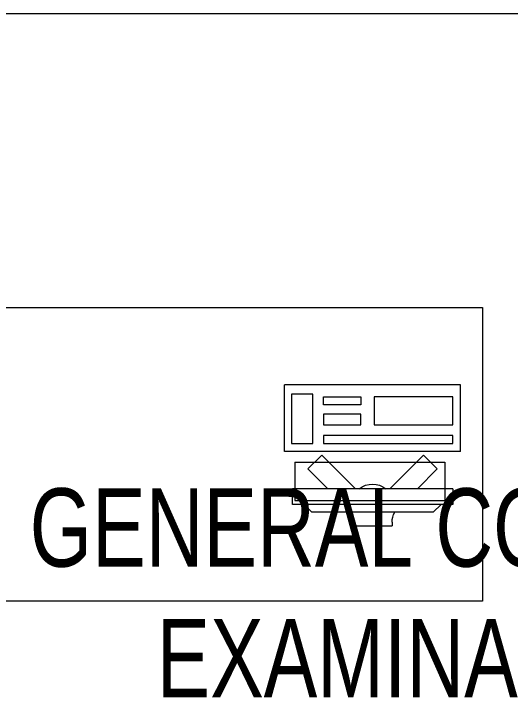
# Model space of a CAD drawing. Header units: millimetres. Extents: x -2143172 to 5255, y -610845 to 279739.
# Drawn here: x -1071212 to -1069943, y -581047 to -579298 of the extents above; entities that cross this region are included whole.
import ezdxf

# ---------------------------------------------------------------- set-up
doc = ezdxf.new("R2010")
doc.units = ezdxf.units.MM
doc.header["$LTSCALE"] = 30
doc.linetypes.add('HIDDEN', pattern=[9.525, 6.35, -3.175])
doc.layers.get('0').update_dxf_attribs({"lineweight": 5})
for name, color, linetype, lineweight in [('72_EGR_BASE_TEXT', 7, 'Continuous', 5), ('LOADING', 163, 'Continuous', 5), ('Walls', 32, 'Continuous', 5)]:
    doc.layers.add(name, color=color, linetype=linetype, lineweight=lineweight)
doc.styles.add('X3G_ENTITY_9EC9', font='swisscl.ttf', dxfattribs={"height": 0.2})

# ---------------------------------------------------------------- blocks, each defined once
blk = doc.blocks.new('ITCWLS1-P')
for p, q in [((-0.17, 0.45), (-0.17, 0)), ((-0.17, 0.45), (0, 0.45)), ((0, 0.45), (0, 0)), ((-0.2651, 0.43, 0), (-0.3051, 0.43, 0)), ((-0.3051, 0.43, 0), (-0.3051, 0.02, 0)), ((-0.2651, 0.43, 0), (-0.2651, 0.02, 0)), ((-0.1496, 0.4305), (-0.1291, 0.4305)), ((-0.1291, 0.4305), (-0.1291, 0.4089)), ((-0.3251, 0.38, 0), (-0.3051, 0.4, 0)), ((-0.3251, 0.38, 0), (-0.3251, 0.07, 0)), ((-0.3251, 0.07, 0), (-0.3051, 0.05, 0)), ((-0.3051, 0.02, 0), (-0.2651, 0.02, 0)), ((-0.17, 0), (0, 0))]:
    blk.add_line(p, q)
at = {"color": 8, "linetype": 'HIDDEN'}
for p, q in [((-0.197, 0.4094), (-0.295, 0.4094)), ((-0.295, 0.0264), (-0.295, 0.4094)), ((-0.197, 0.0264), (-0.197, 0.4094)), ((-0.197, 0.0264), (-0.295, 0.0264))]:
    blk.add_line(p, q, dxfattribs=at)
at = {"color": 1, "extrusion": (2.48281e-10, 3.18408e-10, -1)}
for p, q in [((-0.2651, 0.3395), (-0.2144, 0.3902)), ((-0.1791, 0.3548), (-0.2144, 0.3902)), ((-0.2651, 0.2688), (-0.1791, 0.3548))]:
    blk.add_line(p, q, dxfattribs=at)
at = {"color": 1}
for p, q in [((-0.3503, 0.275), (-0.3596, 0.275)), ((-0.3596, 0.175), (-0.3596, 0.275)), ((-0.3503, 0.175), (-0.3596, 0.175))]:
    blk.add_line(p, q, dxfattribs=at)
at = {"color": 1, "extrusion": (2.48281e-10, -3.18408e-10, -1)}
for p, q in [((-0.2651, 0.1812), (-0.1791, 0.0952)), ((-0.2651, 0.1105), (-0.2144, 0.0598)), ((-0.1791, 0.0952), (-0.2144, 0.0598))]:
    blk.add_line(p, q, dxfattribs=at)
blk.add_lwpolyline([(-0.1291, 0.4089), (-0.1291, 0.1), (-0.1496, 0.1), (-0.1496, 0.4305)])
for points in [[(-0.1019, 0.4305), (-0.0304, 0.4305), (-0.0304, 0.2294), (-0.1019, 0.2294)], [(-0.1019, 0.1954), (-0.0747, 0.1954), (-0.0747, 0.1), (-0.1019, 0.1)], [(-0.0304, 0.1954), (-0.0508, 0.1954), (-0.0508, 0.1), (-0.0304, 0.1)], [(-0.1496, 0.0727), (-0.0236, 0.0727), (-0.0236, 0.0182), (-0.1496, 0.0182)]]:
    blk.add_lwpolyline(points, close=True)
at = {"color": 250, "linetype": 'Continuous'}
for points in [[(-0.1496, 0.1), (-0.1496, 0.1), (-0.1496, 0.1), (-0.1496, 0.1), (-0.1496, 0.1), (-0.1496, 0.1), (-0.1496, 0.1), (-0.1496, 0.1), (-0.1496, 0.1)], [(-0.1496, 0.1), (-0.1496, 0.1), (-0.1496, 0.1), (-0.1496, 0.1), (-0.1496, 0.1), (-0.1496, 0.1), (-0.1496, 0.1), (-0.1496, 0.1), (-0.1496, 0.1), (-0.1496, 0.1), (-0.1496, 0.1), (-0.1496, 0.1), (-0.1496, 0.1), (-0.1496, 0.1), (-0.1496, 0.1), (-0.1496, 0.1), (-0.1496, 0.1), (-0.1496, 0.1)], [(-0.1496, 0.1), (-0.1496, 0.1), (-0.1496, 0.1), (-0.1496, 0.1), (-0.1496, 0.1), (-0.1496, 0.1), (-0.1496, 0.1), (-0.1496, 0.1), (-0.1496, 0.1), (-0.1496, 0.1)], [(-0.1496, 0.1), (-0.1496, 0.1), (-0.1496, 0.1), (-0.1496, 0.1), (-0.1496, 0.1), (-0.1496, 0.1), (-0.1496, 0.1)], [(-0.1496, 0.1), (-0.1496, 0.1), (-0.1496, 0.1), (-0.1496, 0.1), (-0.1496, 0.1), (-0.1496, 0.1), (-0.1496, 0.1), (-0.1496, 0.1), (-0.1496, 0.1), (-0.1496, 0.1)], [(-0.1496, 0.1), (-0.1496, 0.1), (-0.1496, 0.1), (-0.1496, 0.1), (-0.1496, 0.1), (-0.1496, 0.1), (-0.1496, 0.1), (-0.1496, 0.1), (-0.1496, 0.1), (-0.1496, 0.1), (-0.1496, 0.1), (-0.1496, 0.1), (-0.1496, 0.1), (-0.1496, 0.1), (-0.1496, 0.1)], [(-0.1496, 0.1), (-0.1496, 0.1), (-0.1496, 0.1), (-0.1496, 0.1), (-0.1496, 0.1), (-0.1496, 0.1), (-0.1496, 0.1), (-0.1496, 0.1), (-0.1496, 0.1), (-0.1496, 0.1)], [(-0.1496, 0.1), (-0.1496, 0.1), (-0.1496, 0.1), (-0.1496, 0.1), (-0.1496, 0.1), (-0.1496, 0.1), (-0.1496, 0.1), (-0.1496, 0.1), (-0.1496, 0.1), (-0.1496, 0.1)], [(-0.1496, 0.1), (-0.1496, 0.1), (-0.1496, 0.1), (-0.1496, 0.1), (-0.1496, 0.1), (-0.1496, 0.1), (-0.1496, 0.1), (-0.1496, 0.1), (-0.1496, 0.1), (-0.1496, 0.1), (-0.1496, 0.1), (-0.1496, 0.1), (-0.1496, 0.1), (-0.1496, 0.1), (-0.1496, 0.1), (-0.1496, 0.1), (-0.1496, 0.1), (-0.1496, 0.1), (-0.1496, 0.1), (-0.1496, 0.1), (-0.1496, 0.1), (-0.1496, 0.1), (-0.1496, 0.1), (-0.1496, 0.1), (-0.1496, 0.1), (-0.1496, 0.1), (-0.1496, 0.1), (-0.1496, 0.1), (-0.1496, 0.1), (-0.1496, 0.1), (-0.1496, 0.1), (-0.1496, 0.1), (-0.1496, 0.1), (-0.1496, 0.1), (-0.1496, 0.1), (-0.1496, 0.1), (-0.1496, 0.1), (-0.1496, 0.1), (-0.1496, 0.1), (-0.1496, 0.1), (-0.1496, 0.1), (-0.1496, 0.1), (-0.1496, 0.1), (-0.1496, 0.1), (-0.1496, 0.1), (-0.1496, 0.1), (-0.1496, 0.1), (-0.1496, 0.1), (-0.1496, 0.1), (-0.1496, 0.1), (-0.1496, 0.1), (-0.1496, 0.1), (-0.1496, 0.1), (-0.1496, 0.1)], [(-0.1496, 0.1), (-0.1496, 0.1), (-0.1496, 0.1), (-0.1496, 0.1), (-0.1496, 0.1), (-0.1496, 0.1), (-0.1496, 0.1), (-0.1496, 0.1), (-0.1496, 0.1), (-0.1496, 0.1), (-0.1496, 0.1), (-0.1496, 0.1), (-0.1496, 0.1), (-0.1496, 0.1), (-0.1496, 0.1), (-0.1496, 0.1), (-0.1496, 0.1), (-0.1496, 0.1), (-0.1496, 0.1), (-0.1496, 0.1), (-0.1496, 0.1), (-0.1496, 0.1), (-0.1496, 0.1), (-0.1496, 0.1), (-0.1496, 0.1), (-0.1496, 0.1), (-0.1496, 0.1), (-0.1496, 0.1), (-0.1496, 0.1), (-0.1496, 0.1), (-0.1496, 0.1), (-0.1496, 0.1), (-0.1496, 0.1), (-0.1496, 0.1), (-0.1496, 0.1), (-0.1496, 0.1), (-0.1496, 0.1), (-0.1496, 0.1), (-0.1496, 0.1), (-0.1496, 0.1), (-0.1496, 0.1), (-0.1496, 0.1), (-0.1496, 0.1), (-0.1496, 0.1), (-0.1496, 0.1), (-0.1496, 0.1), (-0.1496, 0.1), (-0.1496, 0.1), (-0.1496, 0.1), (-0.1496, 0.1), (-0.1496, 0.1), (-0.1496, 0.1), (-0.1496, 0.1), (-0.1496, 0.1), (-0.1496, 0.1), (-0.1496, 0.1), (-0.1496, 0.1), (-0.1496, 0.1), (-0.1496, 0.1), (-0.1496, 0.1), (-0.1496, 0.1), (-0.1496, 0.1), (-0.1496, 0.1), (-0.1496, 0.1), (-0.1496, 0.1), (-0.1496, 0.1), (-0.1496, 0.1), (-0.1496, 0.1), (-0.1496, 0.1), (-0.1496, 0.1), (-0.1496, 0.1), (-0.1496, 0.1), (-0.1496, 0.1), (-0.1496, 0.1), (-0.1496, 0.1), (-0.1496, 0.1), (-0.1496, 0.1), (-0.1496, 0.1), (-0.1496, 0.1), (-0.1496, 0.1), (-0.1496, 0.1), (-0.1496, 0.1), (-0.1496, 0.1), (-0.1496, 0.1), (-0.1496, 0.1), (-0.1496, 0.1), (-0.1496, 0.1), (-0.1496, 0.1), (-0.1496, 0.1)], [(-0.1496, 0.1), (-0.1496, 0.1), (-0.1496, 0.1), (-0.1496, 0.1), (-0.1496, 0.1), (-0.1496, 0.1), (-0.1496, 0.1), (-0.1496, 0.1), (-0.1496, 0.1), (-0.1496, 0.1), (-0.1496, 0.1), (-0.1496, 0.1)], [(-0.1496, 0.1), (-0.1496, 0.1), (-0.1496, 0.1), (-0.1496, 0.1), (-0.1496, 0.1), (-0.1496, 0.1), (-0.1496, 0.1)], [(-0.1496, 0.1), (-0.1496, 0.1), (-0.1496, 0.1), (-0.1496, 0.1), (-0.1496, 0.1), (-0.1496, 0.1), (-0.1496, 0.1), (-0.1496, 0.1), (-0.1496, 0.1), (-0.1496, 0.1), (-0.1496, 0.1), (-0.1496, 0.1), (-0.1496, 0.1), (-0.1496, 0.1), (-0.1496, 0.1), (-0.1496, 0.1), (-0.1496, 0.1)], [(-0.1496, 0.1), (-0.1496, 0.1), (-0.1496, 0.1), (-0.1496, 0.1), (-0.1496, 0.1), (-0.1496, 0.1), (-0.1496, 0.1), (-0.1496, 0.1), (-0.1496, 0.1), (-0.1496, 0.1), (-0.1496, 0.1), (-0.1496, 0.1), (-0.1496, 0.1), (-0.1496, 0.1), (-0.1496, 0.1), (-0.1496, 0.1), (-0.1496, 0.1), (-0.1496, 0.1), (-0.1496, 0.1), (-0.1496, 0.1), (-0.1496, 0.1), (-0.1496, 0.1), (-0.1496, 0.1), (-0.1496, 0.1), (-0.1496, 0.1), (-0.1496, 0.1), (-0.1496, 0.1), (-0.1496, 0.1), (-0.1496, 0.1), (-0.1496, 0.1), (-0.1496, 0.1), (-0.1496, 0.1), (-0.1496, 0.1), (-0.1496, 0.1), (-0.1496, 0.1), (-0.1496, 0.1), (-0.1496, 0.1), (-0.1496, 0.1), (-0.1496, 0.1), (-0.1496, 0.1), (-0.1496, 0.1), (-0.1496, 0.1), (-0.1496, 0.1), (-0.1496, 0.1), (-0.1496, 0.1), (-0.1496, 0.1), (-0.1496, 0.1), (-0.1496, 0.1), (-0.1496, 0.1), (-0.1496, 0.1), (-0.1496, 0.1), (-0.1496, 0.1), (-0.1496, 0.1), (-0.1496, 0.1), (-0.1496, 0.1), (-0.1496, 0.1), (-0.1496, 0.1), (-0.1496, 0.1), (-0.1496, 0.1), (-0.1496, 0.1), (-0.1496, 0.1), (-0.1496, 0.1), (-0.1496, 0.1), (-0.1496, 0.1), (-0.1496, 0.1), (-0.1496, 0.1), (-0.1496, 0.1), (-0.1496, 0.1), (-0.1496, 0.1), (-0.1496, 0.1), (-0.1496, 0.1), (-0.1496, 0.1), (-0.1496, 0.1), (-0.1496, 0.1), (-0.1496, 0.1), (-0.1496, 0.1), (-0.1496, 0.1), (-0.1496, 0.1), (-0.1496, 0.1), (-0.1496, 0.1), (-0.1496, 0.1), (-0.1496, 0.1), (-0.1496, 0.1), (-0.1496, 0.1), (-0.1496, 0.1), (-0.1496, 0.1), (-0.1496, 0.1), (-0.1496, 0.1), (-0.1496, 0.1), (-0.1496, 0.1), (-0.1496, 0.1), (-0.1496, 0.1), (-0.1496, 0.1), (-0.1496, 0.1), (-0.1496, 0.1), (-0.1496, 0.1), (-0.1496, 0.1), (-0.1496, 0.1), (-0.1496, 0.1), (-0.1496, 0.1), (-0.1496, 0.1), (-0.1496, 0.1), (-0.1496, 0.1), (-0.1496, 0.1), (-0.1496, 0.1), (-0.1496, 0.1), (-0.1496, 0.1), (-0.1496, 0.1), (-0.1496, 0.1), (-0.1496, 0.1), (-0.1496, 0.1)], [(-0.1496, 0.1), (-0.1496, 0.1), (-0.1496, 0.1), (-0.1496, 0.1), (-0.1496, 0.1), (-0.1496, 0.1), (-0.1496, 0.1), (-0.1496, 0.1)]]:
    blk.add_lwpolyline(points, dxfattribs=at)
for points in [[(-0.1496, 0.1), (-0.1496, 0.1), (-0.1496, 0.1), (-0.1496, 0.1), (-0.1496, 0.1), (-0.1496, 0.1), (-0.1496, 0.1), (-0.1496, 0.1), (-0.1496, 0.1), (-0.1496, 0.1), (-0.1496, 0.1), (-0.1496, 0.1), (-0.1496, 0.1), (-0.1496, 0.1), (-0.1496, 0.1), (-0.1496, 0.1), (-0.1496, 0.1), (-0.1496, 0.1), (-0.1496, 0.1), (-0.1496, 0.1), (-0.1496, 0.1), (-0.1496, 0.1), (-0.1496, 0.1), (-0.1496, 0.1), (-0.1496, 0.1), (-0.1496, 0.1), (-0.1496, 0.1), (-0.1496, 0.1), (-0.1496, 0.1), (-0.1496, 0.1), (-0.1496, 0.1), (-0.1496, 0.1), (-0.1496, 0.1), (-0.1496, 0.1), (-0.1496, 0.1), (-0.1496, 0.1), (-0.1496, 0.1), (-0.1496, 0.1), (-0.1496, 0.1), (-0.1496, 0.1), (-0.1496, 0.1), (-0.1496, 0.1), (-0.1496, 0.1), (-0.1496, 0.1), (-0.1496, 0.1), (-0.1496, 0.1), (-0.1496, 0.1), (-0.1496, 0.1), (-0.1496, 0.1), (-0.1496, 0.1), (-0.1496, 0.1), (-0.1496, 0.1), (-0.1496, 0.1), (-0.1496, 0.1), (-0.1496, 0.1), (-0.1496, 0.1), (-0.1496, 0.1), (-0.1496, 0.1), (-0.1496, 0.1), (-0.1496, 0.1), (-0.1496, 0.1), (-0.1496, 0.1), (-0.1496, 0.1), (-0.1496, 0.1), (-0.1496, 0.1), (-0.1496, 0.1), (-0.1496, 0.1), (-0.1496, 0.1), (-0.1496, 0.1), (-0.1496, 0.1), (-0.1496, 0.1), (-0.1496, 0.1), (-0.1496, 0.1), (-0.1496, 0.1), (-0.1496, 0.1), (-0.1496, 0.1), (-0.1496, 0.1), (-0.1496, 0.1), (-0.1496, 0.1), (-0.1496, 0.1), (-0.1496, 0.1), (-0.1496, 0.1), (-0.1496, 0.1), (-0.1496, 0.1), (-0.1496, 0.1), (-0.1496, 0.1), (-0.1496, 0.1), (-0.1496, 0.1), (-0.1496, 0.1), (-0.1496, 0.1), (-0.1496, 0.1), (-0.1496, 0.1), (-0.1496, 0.1), (-0.1496, 0.1), (-0.1496, 0.1), (-0.1496, 0.1), (-0.1496, 0.1), (-0.1496, 0.1), (-0.1496, 0.1), (-0.1496, 0.1), (-0.1496, 0.1), (-0.1496, 0.1), (-0.1496, 0.1), (-0.1496, 0.1), (-0.1496, 0.1), (-0.1496, 0.1), (-0.1496, 0.1), (-0.1496, 0.1), (-0.1496, 0.1), (-0.1496, 0.1), (-0.1496, 0.1), (-0.1496, 0.1), (-0.1496, 0.1), (-0.1496, 0.1), (-0.1496, 0.1), (-0.1496, 0.1), (-0.1496, 0.1), (-0.1496, 0.1), (-0.1496, 0.1), (-0.1496, 0.1), (-0.1496, 0.1), (-0.1496, 0.1), (-0.1496, 0.1), (-0.1496, 0.1), (-0.1496, 0.1), (-0.1496, 0.1), (-0.1496, 0.1), (-0.1496, 0.1), (-0.1496, 0.1), (-0.1496, 0.1), (-0.1496, 0.1), (-0.1496, 0.1), (-0.1496, 0.1), (-0.1496, 0.1), (-0.1496, 0.1), (-0.1496, 0.1), (-0.1496, 0.1), (-0.1496, 0.1), (-0.1496, 0.1), (-0.1496, 0.1), (-0.1496, 0.1), (-0.1496, 0.1), (-0.1496, 0.1), (-0.1496, 0.1), (-0.1496, 0.1), (-0.1496, 0.1), (-0.1496, 0.1), (-0.1496, 0.1), (-0.1496, 0.1), (-0.1496, 0.1), (-0.1496, 0.1), (-0.1496, 0.1), (-0.1496, 0.1), (-0.1496, 0.1), (-0.1496, 0.1), (-0.1496, 0.1), (-0.1496, 0.1), (-0.1496, 0.1), (-0.1496, 0.1), (-0.1496, 0.1), (-0.1496, 0.1), (-0.1496, 0.1), (-0.1496, 0.1), (-0.1496, 0.1), (-0.1496, 0.1), (-0.1496, 0.1), (-0.1496, 0.1), (-0.1496, 0.1), (-0.1496, 0.1), (-0.1496, 0.1), (-0.1496, 0.1), (-0.1496, 0.1), (-0.1496, 0.1), (-0.1496, 0.1), (-0.1496, 0.1), (-0.1496, 0.1), (-0.1496, 0.1), (-0.1496, 0.1), (-0.1496, 0.1), (-0.1496, 0.1), (-0.1496, 0.1), (-0.1496, 0.1), (-0.1496, 0.1), (-0.1496, 0.1), (-0.1496, 0.1), (-0.1496, 0.1), (-0.1496, 0.1), (-0.1496, 0.1), (-0.1496, 0.1), (-0.1496, 0.1), (-0.1496, 0.1), (-0.1496, 0.1), (-0.1496, 0.1), (-0.1496, 0.1), (-0.1496, 0.1), (-0.1496, 0.1), (-0.1496, 0.1), (-0.1496, 0.1), (-0.1496, 0.1), (-0.1496, 0.1), (-0.1496, 0.1), (-0.1496, 0.1), (-0.1496, 0.1), (-0.1496, 0.1), (-0.1496, 0.1), (-0.1496, 0.1), (-0.1496, 0.1), (-0.1496, 0.1), (-0.1496, 0.1), (-0.1496, 0.1), (-0.1496, 0.1), (-0.1496, 0.1), (-0.1496, 0.1), (-0.1496, 0.1), (-0.1496, 0.1), (-0.1496, 0.1), (-0.1496, 0.1), (-0.1496, 0.1), (-0.1496, 0.1), (-0.1496, 0.1), (-0.1496, 0.1), (-0.1496, 0.1), (-0.1496, 0.1), (-0.1496, 0.1), (-0.1496, 0.1), (-0.1496, 0.1), (-0.1496, 0.1), (-0.1496, 0.1), (-0.1496, 0.1), (-0.1496, 0.1), (-0.1496, 0.1), (-0.1496, 0.1), (-0.1496, 0.1), (-0.1496, 0.1), (-0.1496, 0.1), (-0.1496, 0.1), (-0.1496, 0.1), (-0.1496, 0.1), (-0.1496, 0.1), (-0.1496, 0.1), (-0.1496, 0.1), (-0.1496, 0.1), (-0.1496, 0.1), (-0.1496, 0.1), (-0.1496, 0.1), (-0.1496, 0.1), (-0.1496, 0.1), (-0.1496, 0.1), (-0.1496, 0.1), (-0.1496, 0.1), (-0.1496, 0.1), (-0.1496, 0.1), (-0.1496, 0.1), (-0.1496, 0.1), (-0.1496, 0.1), (-0.1496, 0.1), (-0.1496, 0.1), (-0.1496, 0.1), (-0.1496, 0.1), (-0.1496, 0.1), (-0.1496, 0.1), (-0.1496, 0.1), (-0.1496, 0.1), (-0.1496, 0.1), (-0.1496, 0.1), (-0.1496, 0.1), (-0.1496, 0.1), (-0.1496, 0.1), (-0.1496, 0.1), (-0.1496, 0.1), (-0.1496, 0.1), (-0.1496, 0.1), (-0.1496, 0.1), (-0.1496, 0.1), (-0.1496, 0.1), (-0.1496, 0.1), (-0.1496, 0.1)], [(-0.1496, 0.1), (-0.1496, 0.1), (-0.1496, 0.1), (-0.1496, 0.1), (-0.1496, 0.1), (-0.1496, 0.1), (-0.1496, 0.1), (-0.1496, 0.1), (-0.1496, 0.1), (-0.1496, 0.1), (-0.1496, 0.1), (-0.1496, 0.1), (-0.1496, 0.1), (-0.1496, 0.1), (-0.1496, 0.1), (-0.1496, 0.1), (-0.1496, 0.1), (-0.1496, 0.1), (-0.1496, 0.1), (-0.1496, 0.1), (-0.1496, 0.1), (-0.1496, 0.1), (-0.1496, 0.1), (-0.1496, 0.1), (-0.1496, 0.1), (-0.1496, 0.1), (-0.1496, 0.1), (-0.1496, 0.1), (-0.1496, 0.1), (-0.1496, 0.1), (-0.1496, 0.1), (-0.1496, 0.1), (-0.1496, 0.1), (-0.1496, 0.1), (-0.1496, 0.1), (-0.1496, 0.1), (-0.1496, 0.1), (-0.1496, 0.1), (-0.1496, 0.1), (-0.1496, 0.1), (-0.1496, 0.1), (-0.1496, 0.1), (-0.1496, 0.1), (-0.1496, 0.1), (-0.1496, 0.1), (-0.1496, 0.1), (-0.1496, 0.1), (-0.1496, 0.1), (-0.1496, 0.1), (-0.1496, 0.1), (-0.1496, 0.1), (-0.1496, 0.1), (-0.1496, 0.1), (-0.1496, 0.1), (-0.1496, 0.1), (-0.1496, 0.1), (-0.1496, 0.1), (-0.1496, 0.1), (-0.1496, 0.1), (-0.1496, 0.1), (-0.1496, 0.1), (-0.1496, 0.1), (-0.1496, 0.1), (-0.1496, 0.1), (-0.1496, 0.1), (-0.1496, 0.1), (-0.1496, 0.1), (-0.1496, 0.1), (-0.1496, 0.1), (-0.1496, 0.1), (-0.1496, 0.1), (-0.1496, 0.1), (-0.1496, 0.1), (-0.1496, 0.1), (-0.1496, 0.1), (-0.1496, 0.1), (-0.1496, 0.1), (-0.1496, 0.1), (-0.1496, 0.1), (-0.1496, 0.1), (-0.1496, 0.1), (-0.1496, 0.1), (-0.1496, 0.1), (-0.1496, 0.1), (-0.1496, 0.1), (-0.1496, 0.1), (-0.1496, 0.1), (-0.1496, 0.1), (-0.1496, 0.1), (-0.1496, 0.1), (-0.1496, 0.1), (-0.1496, 0.1), (-0.1496, 0.1), (-0.1496, 0.1), (-0.1496, 0.1), (-0.1496, 0.1), (-0.1496, 0.1), (-0.1496, 0.1), (-0.1496, 0.1), (-0.1496, 0.1), (-0.1496, 0.1), (-0.1496, 0.1), (-0.1496, 0.1), (-0.1496, 0.1), (-0.1496, 0.1), (-0.1496, 0.1), (-0.1496, 0.1), (-0.1496, 0.1), (-0.1496, 0.1), (-0.1496, 0.1), (-0.1496, 0.1), (-0.1496, 0.1), (-0.1496, 0.1), (-0.1496, 0.1), (-0.1496, 0.1), (-0.1496, 0.1), (-0.1496, 0.1), (-0.1496, 0.1), (-0.1496, 0.1), (-0.1496, 0.1), (-0.1496, 0.1), (-0.1496, 0.1), (-0.1496, 0.1), (-0.1496, 0.1), (-0.1496, 0.1), (-0.1496, 0.1), (-0.1496, 0.1), (-0.1496, 0.1), (-0.1496, 0.1), (-0.1496, 0.1), (-0.1496, 0.1), (-0.1496, 0.1), (-0.1496, 0.1), (-0.1496, 0.1), (-0.1496, 0.1), (-0.1496, 0.1), (-0.1496, 0.1), (-0.1496, 0.1), (-0.1496, 0.1), (-0.1496, 0.1), (-0.1496, 0.1), (-0.1496, 0.1), (-0.1496, 0.1), (-0.1496, 0.1), (-0.1496, 0.1), (-0.1496, 0.1), (-0.1496, 0.1), (-0.1496, 0.1), (-0.1496, 0.1), (-0.1496, 0.1), (-0.1496, 0.1), (-0.1496, 0.1), (-0.1496, 0.1), (-0.1496, 0.1), (-0.1496, 0.1), (-0.1496, 0.1), (-0.1496, 0.1), (-0.1496, 0.1), (-0.1496, 0.1), (-0.1496, 0.1), (-0.1496, 0.1), (-0.1496, 0.1), (-0.1496, 0.1), (-0.1496, 0.1), (-0.1496, 0.1), (-0.1496, 0.1), (-0.1496, 0.1), (-0.1496, 0.1), (-0.1496, 0.1), (-0.1496, 0.1), (-0.1496, 0.1), (-0.1496, 0.1), (-0.1496, 0.1), (-0.1496, 0.1), (-0.1496, 0.1), (-0.1496, 0.1), (-0.1496, 0.1), (-0.1496, 0.1), (-0.1496, 0.1), (-0.1496, 0.1), (-0.1496, 0.1), (-0.1496, 0.1), (-0.1496, 0.1), (-0.1496, 0.1), (-0.1496, 0.1), (-0.1496, 0.1), (-0.1496, 0.1), (-0.1496, 0.1), (-0.1496, 0.1), (-0.1496, 0.1), (-0.1496, 0.1), (-0.1496, 0.1), (-0.1496, 0.1), (-0.1496, 0.1), (-0.1496, 0.1), (-0.1496, 0.1), (-0.1496, 0.1), (-0.1496, 0.1), (-0.1496, 0.1), (-0.1496, 0.1), (-0.1496, 0.1), (-0.1496, 0.1), (-0.1496, 0.1), (-0.1496, 0.1), (-0.1496, 0.1), (-0.1496, 0.1), (-0.1496, 0.1), (-0.1496, 0.1), (-0.1496, 0.1), (-0.1496, 0.1), (-0.1496, 0.1), (-0.1496, 0.1), (-0.1496, 0.1), (-0.1496, 0.1)], [(-0.1496, 0.1), (-0.1496, 0.1), (-0.1496, 0.1), (-0.1496, 0.1), (-0.1496, 0.1), (-0.1496, 0.1), (-0.1496, 0.1), (-0.1496, 0.1), (-0.1496, 0.1), (-0.1496, 0.1), (-0.1496, 0.1), (-0.1496, 0.1), (-0.1496, 0.1), (-0.1496, 0.1), (-0.1496, 0.1), (-0.1496, 0.1), (-0.1496, 0.1), (-0.1496, 0.1), (-0.1496, 0.1), (-0.1496, 0.1), (-0.1496, 0.1), (-0.1496, 0.1), (-0.1496, 0.1), (-0.1496, 0.1), (-0.1496, 0.1), (-0.1496, 0.1), (-0.1496, 0.1), (-0.1496, 0.1), (-0.1496, 0.1), (-0.1496, 0.1), (-0.1496, 0.1), (-0.1496, 0.1), (-0.1496, 0.1), (-0.1496, 0.1), (-0.1496, 0.1), (-0.1496, 0.1), (-0.1496, 0.1), (-0.1496, 0.1), (-0.1496, 0.1), (-0.1496, 0.1), (-0.1496, 0.1), (-0.1496, 0.1), (-0.1496, 0.1), (-0.1496, 0.1), (-0.1496, 0.1), (-0.1496, 0.1), (-0.1496, 0.1), (-0.1496, 0.1), (-0.1496, 0.1), (-0.1496, 0.1), (-0.1496, 0.1), (-0.1496, 0.1), (-0.1496, 0.1), (-0.1496, 0.1), (-0.1496, 0.1), (-0.1496, 0.1), (-0.1496, 0.1), (-0.1496, 0.1), (-0.1496, 0.1), (-0.1496, 0.1), (-0.1496, 0.1), (-0.1496, 0.1), (-0.1496, 0.1), (-0.1496, 0.1), (-0.1496, 0.1), (-0.1496, 0.1), (-0.1496, 0.1), (-0.1496, 0.1), (-0.1496, 0.1), (-0.1496, 0.1), (-0.1496, 0.1), (-0.1496, 0.1), (-0.1496, 0.1), (-0.1496, 0.1), (-0.1496, 0.1), (-0.1496, 0.1), (-0.1496, 0.1), (-0.1496, 0.1), (-0.1496, 0.1), (-0.1496, 0.1), (-0.1496, 0.1), (-0.1496, 0.1), (-0.1496, 0.1), (-0.1496, 0.1), (-0.1496, 0.1), (-0.1496, 0.1), (-0.1496, 0.1), (-0.1496, 0.1), (-0.1496, 0.1), (-0.1496, 0.1), (-0.1496, 0.1), (-0.1496, 0.1), (-0.1496, 0.1), (-0.1496, 0.1), (-0.1496, 0.1), (-0.1496, 0.1), (-0.1496, 0.1), (-0.1496, 0.1), (-0.1496, 0.1), (-0.1496, 0.1), (-0.1496, 0.1), (-0.1496, 0.1), (-0.1496, 0.1), (-0.1496, 0.1), (-0.1496, 0.1), (-0.1496, 0.1), (-0.1496, 0.1), (-0.1496, 0.1), (-0.1496, 0.1), (-0.1496, 0.1), (-0.1496, 0.1), (-0.1496, 0.1), (-0.1496, 0.1), (-0.1496, 0.1), (-0.1496, 0.1), (-0.1496, 0.1), (-0.1496, 0.1), (-0.1496, 0.1), (-0.1496, 0.1), (-0.1496, 0.1), (-0.1496, 0.1), (-0.1496, 0.1), (-0.1496, 0.1), (-0.1496, 0.1), (-0.1496, 0.1), (-0.1496, 0.1), (-0.1496, 0.1), (-0.1496, 0.1), (-0.1496, 0.1), (-0.1496, 0.1), (-0.1496, 0.1), (-0.1496, 0.1), (-0.1496, 0.1), (-0.1496, 0.1), (-0.1496, 0.1), (-0.1496, 0.1), (-0.1496, 0.1), (-0.1496, 0.1), (-0.1496, 0.1), (-0.1496, 0.1), (-0.1496, 0.1), (-0.1496, 0.1), (-0.1496, 0.1), (-0.1496, 0.1), (-0.1496, 0.1), (-0.1496, 0.1), (-0.1496, 0.1), (-0.1496, 0.1), (-0.1496, 0.1), (-0.1496, 0.1), (-0.1496, 0.1), (-0.1496, 0.1), (-0.1496, 0.1), (-0.1496, 0.1), (-0.1496, 0.1), (-0.1496, 0.1), (-0.1496, 0.1), (-0.1496, 0.1), (-0.1496, 0.1), (-0.1496, 0.1), (-0.1496, 0.1), (-0.1496, 0.1), (-0.1496, 0.1), (-0.1496, 0.1), (-0.1496, 0.1), (-0.1496, 0.1), (-0.1496, 0.1), (-0.1496, 0.1), (-0.1496, 0.1), (-0.1496, 0.1), (-0.1496, 0.1), (-0.1496, 0.1), (-0.1496, 0.1), (-0.1496, 0.1), (-0.1496, 0.1), (-0.1496, 0.1), (-0.1496, 0.1), (-0.1496, 0.1), (-0.1496, 0.1), (-0.1496, 0.1), (-0.1496, 0.1), (-0.1496, 0.1), (-0.1496, 0.1), (-0.1496, 0.1), (-0.1496, 0.1), (-0.1496, 0.1), (-0.1496, 0.1), (-0.1496, 0.1), (-0.1496, 0.1), (-0.1496, 0.1), (-0.1496, 0.1), (-0.1496, 0.1), (-0.1496, 0.1), (-0.1496, 0.1), (-0.1496, 0.1), (-0.1496, 0.1), (-0.1496, 0.1), (-0.1496, 0.1), (-0.1496, 0.1), (-0.1496, 0.1), (-0.1496, 0.1), (-0.1496, 0.1), (-0.1496, 0.1), (-0.1496, 0.1), (-0.1496, 0.1), (-0.1496, 0.1), (-0.1496, 0.1), (-0.1496, 0.1), (-0.1496, 0.1), (-0.1496, 0.1), (-0.1496, 0.1), (-0.1496, 0.1), (-0.1496, 0.1), (-0.1496, 0.1), (-0.1496, 0.1), (-0.1496, 0.1), (-0.1496, 0.1), (-0.1496, 0.1), (-0.1496, 0.1)]]:
    blk.add_lwpolyline(points, close=True, dxfattribs=at)
at = {"color": 1}
for centre, radius, start, end in [((-0.3503, 0.325), 0.05, 270, 300.3093), ((-0.3089, 0.225), 0.0556, 321.9431, 38.0569), ((-0.3503, 0.125), 0.05, 59.6907, 90)]:
    blk.add_arc(centre, radius, start, end, dxfattribs=at)

msp = doc.modelspace()

# ---------------------------------------------------------------- linework, layer by layer
at = {"layer": 'LOADING', "elevation": 0.1}
msp.add_lwpolyline([(-1070014.5, -580048.1), (-1070014.5, -580798.1), (-1071514.5, -580798.1), (-1071514.5, -580048.1)], close=True, dxfattribs=at)
at = {"layer": 'Walls'}
msp.add_line((-1067957, -579298.1, 0.2), (-1071957, -579298.1, 0.2), dxfattribs=at)

# ---------------------------------------------------------------- block references
at = {"layer": 'LOADING', "extrusion": (1.93992e-16, 8.01373e-06, 1), "xscale": -1000.000000000009, "yscale": 1000.000000000009, "zscale": 1000.000000000009, "rotation": 270}
msp.add_blockref('ITCWLS1-P', (-1070520, -580246.3, -4.5), dxfattribs=at)

# ---------------------------------------------------------------- texts
at = {"layer": '72_EGR_BASE_TEXT', "insert": (-1069793, -580510.3, 0.2), "char_height": 200, "width": 3019.253, "attachment_point": 2, "style": 'X3G_ENTITY_9EC9'}
msp.add_mtext('GENERAL CONSULTATION / EXAMINATION ROOM', dxfattribs=at)

doc.saveas('drawing.dxf')
